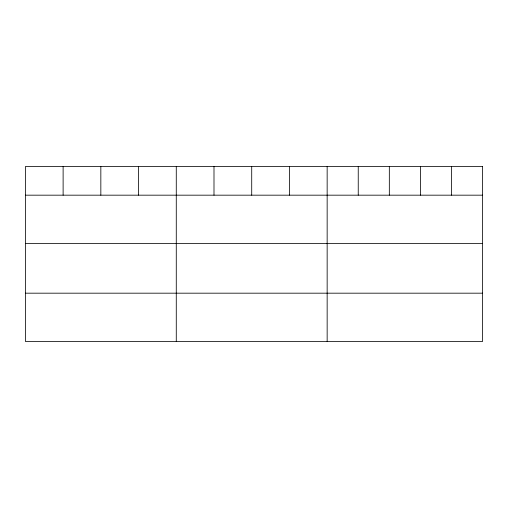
<?xml version="1.0" encoding="UTF-8"?>
<svg xmlns="http://www.w3.org/2000/svg" width="508" height="508" viewBox="0 0 508 508"><rect width="100%" height="100%" fill="white"/><g stroke="black" fill="none" stroke-linecap="round" stroke-linejoin="round"><path stroke-width="0.76" d="M25.4 195.174L482.6 195.174M25.4 243.446L482.6 243.446M25.4 293.18L482.6 293.18M451.51 166.548L451.51 195.174M420.421 166.548L420.421 195.174M389.331 166.548L389.331 195.174M358.242 166.548L358.242 195.174M327.152 166.548L327.152 341.452M289.433 166.548L289.433 195.174M251.714 166.548L251.714 195.174M213.995 166.548L213.995 195.174M176.276 166.548L176.276 341.452M138.557 166.548L138.557 195.174M100.838 166.548L100.838 195.174M63.119 166.548L63.119 195.174M482.6 166.548L25.4 166.548L25.4 341.452L482.6 341.452L482.6 166.548"/></g></svg>
